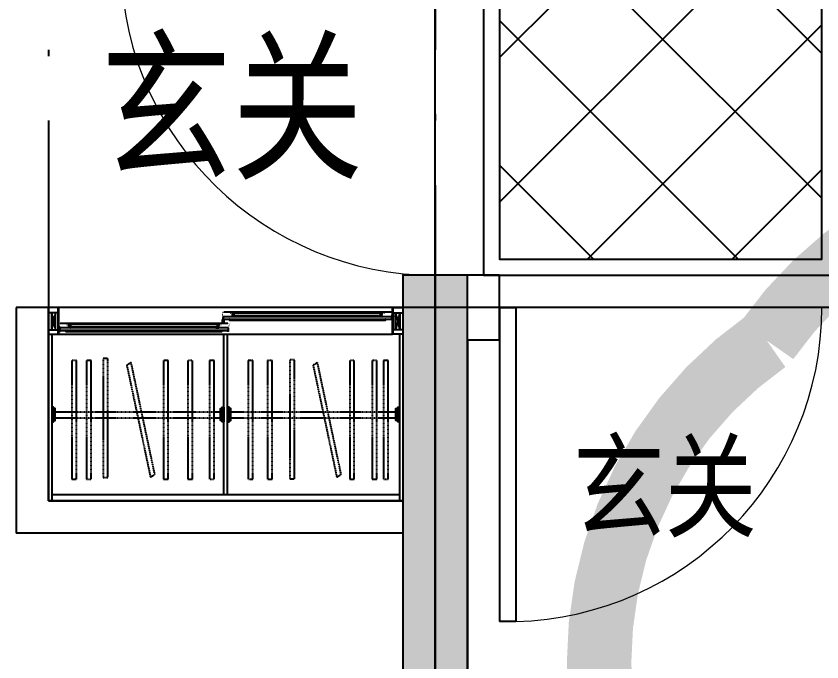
# Model space of a CAD drawing. Extents: x 802298 to 1915382, y -2285475 to -1340051.
# Drawn here: x 1386790 to 1389290, y -2233526 to -2231522 of the extents above; entities that cross this region are included whole.
import ezdxf

# ---------------------------------------------------------------- set-up
doc = ezdxf.new("R2010")
doc.units = 0
doc.header["$LTSCALE"] = 1000
doc.header["$MEASUREMENT"] = 0
for name, pattern in [('DOTE', [2.4200000000000004, 2, -0.2, 0.02, -0.2]), ('HIDDEN', [0.375, 0.25, -0.125]), ('k施-虚线', [4.5, 3, -1.5])]:
    doc.linetypes.add(name, pattern=pattern)
doc.layers.get('0').update_dxf_attribs({"linetype": 'CONTINUOUS'})
for name, color, linetype in [('DOTE', 1, 'CONTINUOUS'), ('PUB_TEXT', 7, 'CONTINUOUS'), ('WALL', 9, 'CONTINUOUS'), ('WINDOW', 4, 'CONTINUOUS'), ('修改', 6, 'CONTINUOUS'), ('家具', 33, 'CONTINUOUS'), ('平面填充', 252, 'CONTINUOUS'), ('结构', 7, 'CONTINUOUS')]:
    doc.layers.add(name, color=color, linetype=linetype)
doc.layers.add('面积－户', color=2, linetype='CONTINUOUS', plot=False)
doc.styles.add('黑体', font='SIMHEI.TTF', dxfattribs={"width": 0.8})

# ---------------------------------------------------------------- blocks, each defined once
blk = doc.blocks.new('asfafasfsafaffd')
at = {"color": 8, "ltscale": 0.5}
blk.add_lwpolyline([(1621896.016843365, -1342791.520645673), (1622096.016843887, -1342791.520645673), (1622096.01684531, -1344691.520645888), (1621896.016844787, -1344691.520645888)], close=True, dxfattribs=at)
blk.add_solid([(1622096.016843372, -1342791.520645673), (1622096.01684531, -1344691.520645888), (1621896.016843365, -1342791.520645673), (1621896.016845305, -1344691.520645888)], dxfattribs=at)
blk = doc.blocks.new('$DorLib2D$00000001')
for p, q in [((0.45, 0.9750000000000001), (0.5000000000000002, 0.9750000000000001)), ((0.45, 0), (0.45, 0.9750000000000001)), ((0.5, 0), (0.5, 0.9750000000000001)), ((0.5, 0), (0.45, 0))]:
    blk.add_line(p, q)
at = {"lineweight": 13}
blk.add_arc((0.475, 0), 0.975, 91.4692835813538, 180, dxfattribs=at)
blk = doc.blocks.new('A$C4EDB07DC')
at = {"layer": '家具'}
h = blk.add_hatch(dxfattribs=at)
h.set_pattern_fill('DOTS', color=256, scale=10, angle=180, style=0)
h.set_pattern_definition([(360, (7126.516014819445, -2043.446175628196), (0.3125000000000001, 0.625), [0, -0.625])])
edge = h.paths.add_edge_path()
edge.add_line((-189.9631603348935, 63.07902253969223), (-186.9631603348935, 63.07902253969223))
edge.add_line((-186.9631603348935, 63.07902253969223), (-186.9631603348935, 71.07902253969223))
edge.add_line((-186.9631603348935, 71.07902253969223), (-189.9631603348935, 71.07902253969223))
edge.add_ellipse((-189.7125296595441, 67.07902253969223), major_axis=(2.833973865042604, -2.833973865042605), ratio=0.9999999999999998, start_angle=138.5853328963829, end_angle=311.414667103617)
h = blk.add_hatch(color=256, dxfattribs=at)
h.paths.add_polyline_path([(-148.1000331906071, 77.94645132069127), (-145.6000331906071, 77.94645132069127), (-145.6000331906071, 80.94590787115158), (-148.1000331906071, 80.94590787115158)])
edge = h.paths.add_edge_path(flags=16)
edge.add_line((-146.2000331907002, 77.94645132069127), (-148.1000331906071, 77.94645132069127))
h = blk.add_hatch(color=256, dxfattribs=at)
h.paths.add_polyline_path([(753.0999673396364, 77.94645132070582), (750.5999673396364, 77.94645132070582), (750.5999673396364, 80.94590787116613), (753.0999673396364, 80.94590787116613)])
edge = h.paths.add_edge_path(flags=16)
edge.add_line((751.1999673394967, 77.94645132070582), (753.0999673396364, 77.94645132070582))
h = blk.add_hatch(color=256, dxfattribs=at)
h.paths.add_polyline_path([(796.8999673394501, 39.60825521749211), (799.3999673394501, 39.60825521749211), (799.3999673394501, 42.60771176795242), (796.8999673394501, 42.60771176795242)])
edge = h.paths.add_edge_path(flags=16)
edge.add_line((798.799967339357, 39.60825521749211), (796.8999673394501, 39.60825521749211))
h = blk.add_hatch(color=256, dxfattribs=at)
h.paths.add_polyline_path([(1699.733789893624, 39.60828720670543), (1697.233789893624, 39.60828720670543), (1697.233789893624, 42.60774375716574), (1699.733789893624, 42.60774375716574)])
edge = h.paths.add_edge_path(flags=16)
edge.add_line((1697.833789893717, 39.60828720670543), (1699.733789893624, 39.60828720670543))
h = blk.add_hatch(dxfattribs=at)
h.set_pattern_fill('DOTS', color=256, scale=10, angle=180, style=0)
h.set_pattern_definition([(180, (-5577.079253465577, -2081.916910961183), (-0.3124999999999999, 0.625), [0, -0.625])])
edge = h.paths.add_edge_path()
edge.add_line((1739.399921688659, 32.60828720670543), (1736.399921688775, 32.60828720670543))
edge.add_line((1736.399921688775, 32.60828720670543), (1736.399921688775, 24.60828720670543))
edge.add_line((1736.399921688775, 24.60828720670543), (1739.399921688659, 24.60828720670543))
edge.add_ellipse((1739.149291013193, 28.60828720670543), major_axis=(2.833973865043245, -2.833973865043246), ratio=0.9999999999999996, start_angle=-41.41466710361708, end_angle=131.414667103617)
for p, q in [((-250.0000331942392, -0.0002189632214140147, 0.002108504937849504), (-250.0000331942392, 649.9997810370114, 0.002108504937849504)), ((-250.0000331942392, 649.9997810370114, 0.002108504937849504), (1799.999967880005, 649.999781037026)), ((-250.0000331942465, 649.99978467029, 0.00210850493784959), (-250.0000331942465, 17.23372458835365, 0.00210850493784959)), ((-250.0000331942392, -0.0002514533407520503, 0.002108504937849504), (-250.0000331942392, 649.9997485487547, 0.002108504937849504)), ((-230.0000331942392, 89.99974860603106, 0.002108504937849504), (-230.0000331942392, 649.9997485487547, 0.002108504937849504)), ((1799.999967880005, 89.99974854876928), (1799.999967880034, 649.999781037026)), ((794.9999673378843, 374.999358425659, 0.00105425246892471), (795.0006546115692, 374.9993584261247, 0.00105425246892471)), ((1769.999967880005, 374.999358425659), (1769.999280606087, 374.9993584261247)), ((794.9999673378843, 344.9993590994709, 0.00105425246892471), (795.0006546115692, 344.9993590999366, 0.00105425246892471)), ((1769.999967880005, 344.9993590994709), (1769.999280606087, 344.9993590999366)), ((-250.0000331905139, 46.99974854665925, 0.002108504937849504), (-250.0000331905139, 89.99974854665925, 0.002108504937849504)), ((-250.0000331905139, 89.99974860603106, 0.002108504937849504), (-250.0000331942392, -0.0002514533407520503, 0.002108504937849504)), ((-190.0000331905139, 89.99974854665925, 0.002108504937849504), (-190.0000331905139, -0.0002514533407520503, 0.002108504937849504)), ((1739.999964471965, 89.9997804783925, 0.001237755601746675), (1739.999964471965, -0.0002195216075051576, 0.001237755601746675)), ((1799.999967880005, 46.99974848916463), (1799.999967880005, 89.99974848916463)), ((-250.0000331905139, 74.99974854665925, 0.002108504937849504), (-193.0000331905139, 74.99974854665925, 0.002108504937849504)), ((-232.0000331905139, 17.99974854665925, 0.002108504937849504), (-232.0000331905139, 74.99974854665925, 0.002108504937849504)), ((-208.0000331905139, 17.99974854665925, 0.002108504937849504), (-232.0000331905139, 74.99974854665925, 0.002108504937849504)), ((-232.0000331905139, 17.99974854665925, 0.002108504937849504), (-208.0000331905139, 74.99974854665925, 0.002108504937849504)), ((-208.0000331905139, 74.99974854665925, 0.002108504937849504), (-208.0000331905139, 17.99974854665925, 0.002108504937849504)), ((-189.9631603348935, 71.07902253969223, 0.002108504937849504), (-186.8992364809783, 71.07902253969223, 0.002108504937849504)), ((-189.9631603348935, 63.07902253969223, 0.002108504937849504), (-186.9631603348935, 63.07902253969223, 0.002108504937849504)), ((-187.6000331906071, 79.20725478118402, 0.002108504937849504), (-179.63195981229, 79.20725478118402, 0.002108504937849504)), ((-186.9631603348935, 63.07902253969223, 0.002108504937849504), (-186.9631603348935, 71.07902253969223, 0.002108504937849504)), ((794.9999673395432, 77.94645132070582, 0.00105425246892471), (-186.5316046059997, 77.94645132069127, 0.002108504937849504)), ((-184.2316046057203, 68.94645132080768, 0.002108504937849504), (-184.2316046057203, 77.94645132069127, 0.002108504937849504)), ((789.2315387547496, 68.94645132047299, 0.00105425246892471), (-184.2316046059532, 68.94645132080768, 0.002108504937849504)), ((-148.1000331906071, 80.94590787115158, 0.002108504937849504), (-145.6000331906071, 80.94590787115158, 0.002108504937849504)), ((-148.1000331906071, 77.94645132069127, 0.002108504937849504), (-148.1000331906071, 80.94590787115158, 0.002108504937849504)), ((-146.2000331907002, 77.94645132069127, 0.002108504937849504), (-148.1000331906071, 77.94645132069127, 0.002108504937849504)), ((-145.6000331906071, 80.94590787115158, 0.002108504937849504), (750.5999673396364, 80.94590787116613, 0.00105425246892471)), ((-113.6000331906071, 68.94645132069127, 0.002108504937849504), (-130.6000331906071, 68.94645132069127, 0.002108504937849504)), ((-130.6000331906071, 68.94645132069127, 0.002108504937849504), (-130.6000331906071, 57.94645132069127, 0.002108504937849504)), ((-130.6000331906071, 56.44645132069127, 0.002108504937849504), (-130.6000331906071, 58.57346797446371, 0.002108504937849504)), ((-130.6000331906071, 57.94645132069127, 0.002108504937849504), (-127.6000331906071, 57.94645132069127, 0.002108504937849504)), ((-130.6000331906071, 55.94645132069127, 0.002108504937849504), (736.9184754678063, 55.94645132070582, 0.00105425246892471)), ((-130.579167985863, 59.86746210107231, 0.002108504937849504), (-130.1920543527631, 60.93856264839997, 0.002108504937849504)), ((-130.5494032106762, 65.72881563115516, 0.002108504937849504), (-129.9538503734329, 66.02635176296462, 0.002108504937849504)), ((-129.9538503734329, 68.04955808960949, 0.002108504937849504), (-130.5195955466879, 67.63302718990599, 0.002108504937849504)), ((-130.5195955466879, 67.63302718990599, 0.002108504937849504), (-130.5195955466879, 67.60325389183708, 0.002108504937849504)), ((-130.1920543527631, 60.93856264839997, 0.002108504937849504), (-129.5965444043213, 61.77164905381505, 0.002108504937849504)), ((-129.5369719651462, 68.5256109793263, 0.002108504937849504), (-129.9538503734329, 68.04955808960949, 0.002108504937849504)), ((-129.9538503734329, 66.02635176296462, 0.002108504937849504), (-129.4774424145398, 66.56190203657025, 0.002108504937849504)), ((-129.5965444043213, 61.77164905381505, 0.002108504937849504), (-128.5841131587913, 62.48571608532802, 0.002108504937849504)), ((-128.9116543524833, 68.85289580308017, 0.002108504937849504), (-129.5369719651462, 68.5256109793263, 0.002108504937849504)), ((-129.4774424145398, 66.56190203657025, 0.002108504937849504), (-129.000991567078, 67.03795492628706, 0.002108504937849504)), ((-129.000991567078, 67.03795492628706, 0.002108504937849504), (-128.5245836081849, 67.39498844198533, 0.002108504937849504)), ((-128.5841131587913, 62.48571608532802, 0.002108504937849504), (-127.8695012203352, 63.14028573283576, 0.002108504937849504)), ((-128.5245836081849, 67.39498844198533, 0.002108504937849504), (-127.9886032101167, 67.69252457391121, 0.002108504937849504)), ((-127.9886032101167, 67.69252457391121, 0.002108504937849504), (-127.8396935565797, 68.34709422141896, 0.002108504937849504)), ((-127.8695012203352, 63.14028573283576, 0.002108504937849504), (-127.0357444037618, 63.67586061256588, 0.002108504937849504)), ((-127.8396935565797, 68.34709422141896, 0.002108504937849504), (-127.333520822267, 68.55535967127071, 0.002108504937849504)), ((-127.6000331906071, 57.94645132069127, 0.002108504937849504), (-127.6000331906071, 60.1755631181004, 0.002108504937849504)), ((-127.333520822267, 68.55535967127071, 0.002108504937849504), (-126.9166424139803, 68.76362512112246, 0.002108504937849504)), ((-127.0357444037618, 63.67586061256588, 0.002108504937849504), (-126.5592935560671, 64.09239151226939, 0.002108504937849504)), ((-126.5891012200555, 60.10547624286846, 0.002108504937849504), (-126.8570699748052, 59.77819141911459, 0.002108504937849504)), ((-126.1126503725936, 60.49225845062756, 0.002108504937849504), (-126.5891012200555, 60.10547624286846, 0.002108504937849504)), ((-126.5592935560671, 64.09239151226939, 0.002108504937849504), (-126.2615600261306, 64.62794178587501, 0.002108504937849504)), ((-126.2615600261306, 64.62794178587501, 0.002108504937849504), (-125.9637836076254, 65.28251143349917, 0.002108504937849504)), ((-125.517140423919, 60.73029719854821, 0.002108504937849504), (-126.1126503725936, 60.49225845062756, 0.002108504937849504)), ((-125.9637836076254, 65.28251143349917, 0.002108504937849504), (-125.5469051993387, 65.93708108100691, 0.002108504937849504)), ((-125.5469051993387, 65.93708108100691, 0.002108504937849504), (-125.0109248012704, 66.23461721281637, 0.002108504937849504)), ((-124.8620580363022, 60.96831134034437, 0.002108504937849504), (-125.517140423919, 60.73029719854821, 0.002108504937849504)), ((-125.0109248012704, 66.23461721281637, 0.002108504937849504), (-124.4153719640271, 66.71067010253319, 0.002108504937849504)), ((-124.3856071886075, 61.26584747215384, 0.002108504937849504), (-124.8620580363022, 60.96831134034437, 0.002108504937849504)), ((-124.4153719640271, 66.71067010253319, 0.002108504937849504), (-123.8198620153526, 67.24622037613881, 0.002108504937849504)), ((-123.7305248009907, 61.68240297786542, 0.002108504937849504), (-124.3856071886075, 61.26584747215384, 0.002108504937849504)), ((-123.8198620153526, 67.24622037613881, 0.002108504937849504), (-122.9265327593712, 67.60325389183708, 0.002108504937849504)), ((-122.9563404233595, 62.27745063547627, 0.002108504937849504), (-123.7305248009907, 61.68240297786542, 0.002108504937849504)), ((-122.6585640048543, 62.75350352507667, 0.002108504937849504), (-122.9563404233595, 62.27745063547627, 0.002108504937849504)), ((-122.9265327593712, 67.60325389183708, 0.002108504937849504), (-122.1523483819728, 67.84129263975774, 0.002108504937849504)), ((-122.2714503717543, 63.43782186476164, 0.002108504937849504), (-122.6585640048543, 62.75350352507667, 0.002108504937849504)), ((-121.5568384335311, 63.7651066883991, 0.002108504937849504), (-122.2714503717543, 63.43782186476164, 0.002108504937849504)), ((-122.1523483819728, 67.84129263975774, 0.002108504937849504), (-121.5568384335311, 68.01980939754867, 0.002108504937849504)), ((-121.5568384335311, 68.01980939754867, 0.002108504937849504), (-121.0208580354629, 68.0793067815539, 0.002108504937849504)), ((-120.8421836065063, 64.30065696212114, 0.002108504937849504), (-121.5568384335311, 63.7651066883991, 0.002108504937849504)), ((-121.0208580354629, 68.0793067815539, 0.002108504937849504), (-120.4253051979867, 68.25782353946124, 0.002108504937849504)), ((-120.1275287794815, 64.95522660962888, 0.002108504937849504), (-120.8421836065063, 64.30065696212114, 0.002108504937849504)), ((-120.4253051979867, 68.25782353946124, 0.002108504937849504), (-119.9488972393265, 68.31734552947455, 0.002108504937849504)), ((-119.1746699731266, 65.84783500505728, 0.002108504937849504), (-120.1275287794815, 64.95522660962888, 0.002108504937849504)), ((-119.9488972393265, 68.31734552947455, 0.002108504937849504), (-119.8964128578482, 68.94645132069127, 0.002108504937849504)), ((-118.6982620142335, 66.3833852786629, 0.002108504937849504), (-119.1746699731266, 65.84783500505728, 0.002108504937849504)), ((-118.4004855954954, 67.03795492628706, 0.002108504937849504), (-118.6982620142335, 66.3833852786629, 0.002108504937849504)), ((-117.2689523601839, 67.27596906808321, 0.002108504937849504), (-118.4004855954954, 67.03795492628706, 0.002108504937849504)), ((-115.899258034111, 67.57350519989268, 0.002108504937849504), (-117.2689523601839, 67.27596906808321, 0.002108504937849504)), ((-114.4104188296878, 67.99006070560426, 0.002108504937849504), (-115.899258034111, 67.57350519989268, 0.002108504937849504)), ((-114.7838427981296, 66.55066985162557, 0.002108504937849504), (-113.6000331906071, 66.55066985162557, 0.002108504937849504)), ((-113.7851012172578, 68.88264449502458, 0.002108504937849504), (-114.4104188296878, 67.99006070560426, 0.002108504937849504)), ((-113.6000331906071, 68.94645132069127, 0.002108504937849504), (-113.6000331906071, 66.55066985162557, 0.002108504937849504)), ((-110.6000331906071, 68.94645132069127, 0.002108504937849504), (-110.6000331906071, 65.94645132069127, 0.002108504937849504)), ((-110.6000331906071, 68.94645132069127, 0.002108504937849504), (-110.6000331906071, 65.94645132080768, 0.002108504937849504)), ((715.5999673396364, 65.94645132070582, 0.00105425246892471), (-110.6000331906071, 65.94645132080768, 0.002108504937849504)), ((735.5999673396364, 68.94645132070582, 0.00105425246892471), (715.5999673396364, 68.94645132070582, 0.00105425246892471)), ((715.5999673396364, 68.94645132070582, 0.00105425246892471), (715.5999673396364, 65.94645132070582, 0.00105425246892471)), ((718.5999673396364, 68.94645132070582, 0.00105425246892471), (735.5999673396364, 68.94645132070582, 0.00105425246892471)), ((718.5999673396364, 68.94645132070582, 0.00105425246892471), (718.5999673396364, 66.55066985164012, 0.00105425246892471)), ((719.7837769471589, 66.55066985164012, 0.00105425246892471), (718.5999673396364, 66.55066985164012, 0.00105425246892471)), ((718.785035366287, 68.88264449503913, 0.00105425246892471), (719.4103529787171, 67.99006070561882, 0.00105425246892471)), ((719.4103529787171, 67.99006070561882, 0.00105425246892471), (720.8991921831403, 67.57350519990723, 0.00105425246892471)), ((720.8991921831403, 67.57350519990723, 0.00105425246892471), (722.2688865092132, 67.27596906809777, 0.00105425246892471)), ((722.2688865092132, 67.27596906809777, 0.00105425246892471), (723.4004197445247, 67.03795492630161, 0.00105425246892471)), ((723.4004197445247, 67.03795492630161, 0.00105425246892471), (723.6981961632628, 66.38338527867745, 0.00105425246892471)), ((723.6981961632628, 66.38338527867745, 0.00105425246892471), (724.1746041221559, 65.84783500507183, 0.00105425246892471)), ((724.1746041221559, 65.84783500507183, 0.00105425246892471), (725.1274629285108, 64.95522660964343, 0.00105425246892471)), ((724.9488313883558, 68.3173455294891, 0.00105425246892471), (724.8963470068775, 68.94645132070582, 0.00105425246892471)), ((725.425239347016, 68.2578235394758, 0.00105425246892471), (724.9488313883558, 68.3173455294891, 0.00105425246892471)), ((725.1274629285108, 64.95522660964343, 0.00105425246892471), (725.8421177555356, 64.30065696213569, 0.00105425246892471)), ((726.0207921844922, 68.07930678156845, 0.00105425246892471), (725.425239347016, 68.2578235394758, 0.00105425246892471)), ((725.8421177555356, 64.30065696213569, 0.00105425246892471), (726.5567725825604, 63.76510668841365, 0.00105425246892471)), ((726.5567725825604, 68.01980939756322, 0.00105425246892471), (726.0207921844922, 68.07930678156845, 0.00105425246892471)), ((727.1522825310021, 67.84129263977229, 0.00105425246892471), (726.5567725825604, 68.01980939756322, 0.00105425246892471)), ((726.5567725825604, 63.76510668841365, 0.00105425246892471), (727.2713845207836, 63.4378218647762, 0.00105425246892471)), ((727.9264669084005, 67.60325389185164, 0.00105425246892471), (727.1522825310021, 67.84129263977229, 0.00105425246892471)), ((727.2713845207836, 63.4378218647762, 0.00105425246892471), (727.6584981538836, 62.75350352509122, 0.00105425246892471)), ((727.6584981538836, 62.75350352509122, 0.00105425246892471), (727.9562745723888, 62.27745063549082, 0.00105425246892471)), ((728.8197961643818, 67.24622037615336, 0.00105425246892471), (727.9264669084005, 67.60325389185164, 0.00105425246892471)), ((727.9562745723888, 62.27745063549082, 0.00105425246892471), (728.73045895002, 61.68240297787997, 0.00105425246892471)), ((728.73045895002, 61.68240297787997, 0.00105425246892471), (729.3855413376368, 61.26584747216839, 0.00105425246892471)), ((729.4153061130564, 66.71067010254774, 0.00105425246892471), (728.8197961643818, 67.24622037615336, 0.00105425246892471)), ((729.3855413376368, 61.26584747216839, 0.00105425246892471), (729.8619921853315, 60.96831134035892, 0.00105425246892471)), ((730.0108589502997, 66.23461721283093, 0.00105425246892471), (729.4153061130564, 66.71067010254774, 0.00105425246892471)), ((729.8619921853315, 60.96831134035892, 0.00105425246892471), (730.5170745729483, 60.73029719856277, 0.00105425246892471)), ((730.5468393483679, 65.93708108102146, 0.00105425246892471), (730.0108589502997, 66.23461721283093, 0.00105425246892471)), ((730.5170745729483, 60.73029719856277, 0.00105425246892471), (731.1125845216229, 60.49225845064211, 0.00105425246892471)), ((730.9637177566547, 65.28251143351372, 0.00105425246892471), (730.5468393483679, 65.93708108102146, 0.00105425246892471)), ((731.2614941751599, 64.62794178588956, 0.00105425246892471), (730.9637177566547, 65.28251143351372, 0.00105425246892471)), ((731.1125845216229, 60.49225845064211, 0.00105425246892471), (731.5890353690847, 60.10547624288301, 0.00105425246892471)), ((731.5592277050964, 64.09239151228394, 0.00105425246892471), (731.2614941751599, 64.62794178588956, 0.00105425246892471)), ((732.0356785527911, 63.67586061258044, 0.00105425246892471), (731.5592277050964, 64.09239151228394, 0.00105425246892471)), ((731.5890353690847, 60.10547624288301, 0.00105425246892471), (731.8570041238345, 59.77819141912914, 0.00105425246892471)), ((732.3334549712963, 68.55535967128526, 0.00105425246892471), (731.9165765630096, 68.76362512113701, 0.00105425246892471)), ((732.8694353693645, 63.14028573285032, 0.00105425246892471), (732.0356785527911, 63.67586061258044, 0.00105425246892471)), ((732.839627705609, 68.34709422143351, 0.00105425246892471), (732.3334549712963, 68.55535967128526, 0.00105425246892471)), ((732.5999673396364, 57.94645132070582, 0.00105425246892471), (732.5999673396364, 60.17556311811495, 0.00105425246892471)), ((735.5999673396364, 57.94645132070582, 0.00105425246892471), (732.5999673396364, 57.94645132070582, 0.00105425246892471)), ((732.988537359146, 67.69252457392577, 0.00105425246892471), (732.839627705609, 68.34709422143351, 0.00105425246892471)), ((733.5840473078206, 62.48571608534257, 0.00105425246892471), (732.8694353693645, 63.14028573285032, 0.00105425246892471)), ((733.5245177572142, 67.39498844199989, 0.00105425246892471), (732.988537359146, 67.69252457392577, 0.00105425246892471)), ((734.0009257161073, 67.03795492630161, 0.00105425246892471), (733.5245177572142, 67.39498844199989, 0.00105425246892471)), ((734.5964785533506, 61.77164905382961, 0.00105425246892471), (733.5840473078206, 62.48571608534257, 0.00105425246892471)), ((733.9115885015126, 68.85289580309473, 0.00105425246892471), (734.5369061141755, 68.52561097934085, 0.00105425246892471)), ((734.4773765635691, 66.5619020365848, 0.00105425246892471), (734.0009257161073, 67.03795492630161, 0.00105425246892471)), ((734.9537845224622, 66.02635176297917, 0.00105425246892471), (734.4773765635691, 66.5619020365848, 0.00105425246892471)), ((734.5369061141755, 68.52561097934085, 0.00105425246892471), (734.9537845224622, 68.04955808962404, 0.00105425246892471)), ((735.1919885017924, 60.93856264841452, 0.00105425246892471), (734.5964785533506, 61.77164905382961, 0.00105425246892471)), ((734.9537845224622, 68.04955808962404, 0.00105425246892471), (735.5195296957172, 67.63302718992054, 0.00105425246892471)), ((735.5493373597055, 65.72881563116971, 0.00105425246892471), (734.9537845224622, 66.02635176297917, 0.00105425246892471)), ((735.5791021348923, 59.86746210108686, 0.00105425246892471), (735.1919885017924, 60.93856264841452, 0.00105425246892471)), ((735.5195296957172, 67.63302718992054, 0.00105425246892471), (735.5195296957172, 67.60325389185164, 0.00105425246892471)), ((735.5999673396364, 68.94645132070582, 0.00105425246892471), (735.5999673396364, 57.94645132070582, 0.00105425246892471)), ((735.5999673396364, 56.44645132070582, 0.00105425246892471), (735.5999673396364, 58.57346797447826, 0.00105425246892471)), ((753.0999673396364, 80.94590787116613, 0.00105425246892471), (750.5999673396364, 80.94590787116613, 0.00105425246892471)), ((751.1999673394967, 77.94645132070582, 0.00105425246892471), (753.0999673396364, 77.94645132070582, 0.00105425246892471)), ((753.0999673396364, 77.94645132070582, 0.00105425246892471), (753.0999673396364, 80.94590787116613, 0.00105425246892471)), ((792.5999673396364, 79.20725478119857, 0.00105425246892471), (784.6318939610865, 79.20725478119857, 0.00105425246892471)), ((789.2315387547496, 68.94645132047299, 0.00105425246892471), (789.2315387549825, 77.94645132070582, 0.00105425246892471)), ((1799.999967880005, 74.99974848916463), (1742.999964471965, 74.9997804783925, 0.001237755601746675)), ((1757.999964471965, 74.9997804783925, 0.001237755601746675), (1757.999964471965, 17.99978047839249, 0.001237755601746675)), ((1781.999967880005, 17.99974848916463), (1757.999964471965, 74.9997804783925, 0.001237755601746675)), ((1757.999964471965, 17.99978047839249, 0.001237755601746675), (1781.999967880005, 74.99974848916463)), ((1781.999967880005, 17.99974848916463), (1781.999967880005, 74.99974848916463)), ((-180.9421230601547, 52.94645507298992, 0.002108504937849504), (788.4218195437934, 52.9464532580896, 0.00105425246892471)), ((757.3999673394501, 40.86905867798487, 0.00105425246892471), (765.3680407177671, 40.86905867798487, 0.00105425246892471)), ((757.4174629567206, 50.60901199717773, 0.00105425246892471), (757.4174629567206, 40.90704392507905, 0.00105425246892471)), ((760.768395924104, 39.60825521749211, 0.00105425246892471), (1735.931493104028, 39.60828720670543, 0.001237755601746675)), ((760.768395924104, 30.60825521749211, 0.00105425246892471), (760.768395924104, 39.60825521749211, 0.00105425246892471)), ((760.768395924104, 30.60825521749211, 0.00105425246892471), (1733.631493103981, 30.60828720682184, 0.001237755601746675)), ((765.3855363350376, 40.90704392507905, 0.00105425246892471), (765.3855363350376, 50.60901199717773, 0.00105425246892471)), ((796.8999673394501, 42.60771176795242, 0.00105425246892471), (799.3999673394501, 42.60771176795242, 0.00105425246892471)), ((796.8999673394501, 39.60825521749211, 0.00105425246892471), (796.8999673394501, 42.60771176795242, 0.00105425246892471)), ((798.799967339357, 39.60825521749211, 0.00105425246892471), (796.8999673394501, 39.60825521749211, 0.00105425246892471)), ((799.3999673394501, 42.60771176795242, 0.00105425246892471), (1697.233789893624, 42.60774375716574, 0.001237755601746675)), ((831.3999673394501, 30.60825521749211, 0.00105425246892471), (814.3999673394501, 30.60825521749211, 0.00105425246892471)), ((814.3999673394501, 30.60825521749211, 0.00105425246892471), (814.3999673394501, 19.60825521749211, 0.00105425246892471)), ((814.4505973193809, 27.39061952795601, 0.00105425246892471), (815.0461501566242, 27.68815565964906, 0.00105425246892471)), ((815.0461501566242, 29.71136198629392, 0.00105425246892471), (814.4804049833692, 29.29483108659042, 0.00105425246892471)), ((814.4804049833692, 29.29483108659042, 0.00105425246892471), (814.4804049833692, 29.26505778863793, 0.00105425246892471)), ((815.4630285649109, 30.18741487601073, 0.00105425246892471), (815.0461501566242, 29.71136198629392, 0.00105425246892471)), ((815.0461501566242, 27.68815565964906, 0.00105425246892471), (815.5225581155173, 28.22370593337109, 0.00105425246892471)), ((816.0883461775738, 30.51469969976461, 0.00105425246892471), (815.4630285649109, 30.18741487601073, 0.00105425246892471)), ((815.5225581155173, 28.22370593337109, 0.00105425246892471), (815.9990089629791, 28.69975882297149, 0.00105425246892471)), ((815.9990089629791, 28.69975882297149, 0.00105425246892471), (816.4754169218722, 29.05679233878618, 0.00105425246892471)), ((816.4754169218722, 29.05679233878618, 0.00105425246892471), (817.0113973199404, 29.35432847059565, 0.00105425246892471)), ((817.0113973199404, 29.35432847059565, 0.00105425246892471), (817.1603069734774, 30.0088981182198, 0.00105425246892471)), ((817.1603069734774, 30.0088981182198, 0.00105425246892471), (817.6664797077901, 30.21716356807156, 0.00105425246892471)), ((817.6664797077901, 30.21716356807156, 0.00105425246892471), (818.0833581160769, 30.42542901792331, 0.00105425246892471)), ((819.0362169224318, 26.9443153301836, 0.00105425246892471), (819.4530953307185, 27.59888497780776, 0.00105425246892471)), ((819.4530953307185, 27.59888497780776, 0.00105425246892471), (819.9890757287867, 27.89642110950081, 0.00105425246892471)), ((819.9890757287867, 27.89642110950081, 0.00105425246892471), (820.58462856603, 28.37247399921762, 0.00105425246892471)), ((820.58462856603, 28.37247399921762, 0.00105425246892471), (821.1801385147046, 28.90802427282324, 0.00105425246892471)), ((821.1801385147046, 28.90802427282324, 0.00105425246892471), (822.073467770686, 29.26505778863793, 0.00105425246892471)), ((822.073467770686, 29.26505778863793, 0.00105425246892471), (822.8476521480843, 29.50309653644217, 0.00105425246892471)), ((822.8476521480843, 29.50309653644217, 0.00105425246892471), (823.4431620965261, 29.68161329434952, 0.00105425246892471)), ((823.4431620965261, 29.68161329434952, 0.00105425246892471), (823.9791424945943, 29.74111067823833, 0.00105425246892471)), ((823.9791424945943, 29.74111067823833, 0.00105425246892471), (824.5746953320704, 29.91962743614567, 0.00105425246892471)), ((824.5746953320704, 29.91962743614567, 0.00105425246892471), (825.0511032907307, 29.97914942615898, 0.00105425246892471)), ((825.8253305569306, 27.50963890174171, 0.00105425246892471), (824.8724717505756, 26.61703050642973, 0.00105425246892471)), ((825.0511032907307, 29.97914942615898, 0.00105425246892471), (825.103587672209, 30.60825521749211, 0.00105425246892471)), ((826.3017385158237, 28.04518917546375, 0.00105425246892471), (825.8253305569306, 27.50963890174171, 0.00105425246892471)), ((826.5995149345617, 28.69975882297149, 0.00105425246892471), (826.3017385158237, 28.04518917546375, 0.00105425246892471)), ((827.7310481698732, 28.93777296476765, 0.00105425246892471), (826.5995149345617, 28.69975882297149, 0.00105425246892471)), ((829.1007424959462, 29.23530909669353, 0.00105425246892471), (827.7310481698732, 28.93777296476765, 0.00105425246892471)), ((830.5895817003693, 29.65186460240511, 0.00105425246892471), (829.1007424959462, 29.23530909669353, 0.00105425246892471)), ((830.2161577319275, 28.21247374842642, 0.00105425246892471), (831.3999673394501, 28.21247374842642, 0.00105425246892471)), ((831.2148993127994, 30.54444839170901, 0.00105425246892471), (830.5895817003693, 29.65186460240511, 0.00105425246892471)), ((831.3999673394501, 30.60825521749211, 0.00105425246892471), (831.3999673394501, 28.21247374842642, 0.00105425246892471)), ((834.3999673394501, 30.60825521749211, 0.00105425246892471), (834.3999673394501, 27.60825521749211, 0.00105425246892471)), ((1659.233793301664, 27.60825521749211), (834.3999673394501, 27.60825521749211, 0.00105425246892471)), ((1659.233793301664, 30.60825521749211), (1659.233793301664, 27.60825521749211)), ((1662.233793301897, 30.60825521749211), (1679.233793301897, 30.60825521749211)), ((1662.233793301897, 30.60825521749211), (1662.233793301897, 28.21247374842642)), ((1663.41760290942, 28.21247374842642), (1662.233793301897, 28.21247374842642)), ((1662.418861328548, 30.54444839182543), (1663.044178940978, 29.65186460240511)), ((1663.044178940978, 29.65186460240511), (1664.533018145401, 29.23530909669353)), ((1664.533018145401, 29.23530909669353), (1665.902712471474, 28.93777296488406)), ((1665.902712471474, 28.93777296488406), (1667.034245706785, 28.6997588230879)), ((1667.034245706785, 28.6997588230879), (1667.332022125524, 28.04518917546375)), ((1667.332022125524, 28.04518917546375), (1667.808430084417, 27.50963890185812)), ((1667.808430084417, 27.50963890185812), (1668.761288890772, 26.61703050642973)), ((1668.582657350617, 29.9791494262754), (1668.530172969138, 30.60825521749211)), ((1669.059065309277, 29.91962743626209), (1668.582657350617, 29.9791494262754)), ((1669.654618146753, 29.74111067835474), (1669.059065309277, 29.91962743626209)), ((1670.190598544821, 29.68161329434952), (1669.654618146753, 29.74111067835474)), ((1670.786108493263, 29.50309653655859), (1670.190598544821, 29.68161329434952)), ((1671.560292870661, 29.26505778863793), (1670.786108493263, 29.50309653655859)), ((1672.453622126643, 28.90802427293966), (1671.560292870661, 29.26505778863793)), ((1673.049132075317, 28.37247399933403), (1672.453622126643, 28.90802427293966)), ((1673.64468491256, 27.89642110961722), (1673.049132075317, 28.37247399933403)), ((1674.180665310629, 27.59888497780776), (1673.64468491256, 27.89642110961722)), ((1674.597543718915, 26.94431533030001), (1674.180665310629, 27.59888497780776)), ((1675.967280933557, 30.21716356807156), (1675.55040252527, 30.42542901792331)), ((1676.47345366787, 30.0088981182198), (1675.967280933557, 30.21716356807156)), ((1676.622363321407, 29.35432847071206), (1676.47345366787, 30.0088981182198)), ((1677.158343719475, 29.05679233878618), (1676.622363321407, 29.35432847071206)), ((1677.634751678368, 28.6997588230879), (1677.158343719475, 29.05679233878618)), ((1677.545414463773, 30.51469969988102), (1678.170732076436, 30.18741487612715)), ((1678.11120252583, 28.22370593337109), (1677.634751678368, 28.6997588230879)), ((1678.587610484723, 27.68815565976547), (1678.11120252583, 28.22370593337109)), ((1678.170732076436, 30.18741487612715), (1678.587610484723, 29.71136198641034)), ((1678.587610484723, 29.71136198641034), (1679.153355657978, 29.29483108670684)), ((1679.183163321966, 27.39061952795601), (1678.587610484723, 27.68815565976547)), ((1679.153355657978, 29.29483108670684), (1679.153355657978, 29.26505778863793)), ((1679.233793301897, 30.60825521749211), (1679.233793301897, 19.60825521749211)), ((1699.733789893624, 42.60774375716574, 0.001237755601746675), (1697.233789893624, 42.60774375716574, 0.001237755601746675)), ((1697.833789893717, 39.60828720670543, 0.001237755601746675), (1699.733789893624, 39.60828720670543, 0.001237755601746675)), ((1699.733789893624, 39.60828720670543, 0.001237755601746675), (1699.733789893624, 42.60774375716574, 0.001237755601746675)), ((1736.999921688868, 40.86909066719818, 0.001237755601746675), (1729.031848310318, 40.86909066719818, 0.001237755601746675)), ((1733.631493103981, 30.60828720682184, 0.001237755601746675), (1733.631493103981, 39.60828720670543, 0.001237755601746675)), ((1739.399921688775, 32.60828720670543, 0.001237755601746675), (1736.335997834627, 32.60828720670543, 0.001237755601746675)), ((1736.399921688775, 24.60828720670543, 0.001237755601746675), (1736.399921688775, 32.60828720670543, 0.001237755601746675)), ((-193.0000331905139, 17.99974854665925, 0.002108504937849504), (-250.0000331905139, 17.99974854665925, 0.002108504937849504)), ((764.0578774699025, 14.60825896979077, 0.00105425246892471), (1731.297007474641, 14.60828914408921, 0.001237755601746675)), ((814.3999673394501, 19.60825521749211, 0.00105425246892471), (817.3999673394501, 19.60825521749211, 0.00105425246892471)), ((814.3999673394501, 17.60825521749211, 0.00105425246892471), (1680.332918832934, 17.6082552173757)), ((814.4208325441941, 21.52926599787315, 0.00105425246892471), (814.8079461772941, 22.6003665450844, 0.00105425246892471)), ((814.8079461772941, 22.6003665450844, 0.00105425246892471), (815.4034561257358, 23.43345295049949, 0.00105425246892471)), ((815.4034561257358, 23.43345295049949, 0.00105425246892471), (816.4158873712659, 24.14751998212887, 0.00105425246892471)), ((816.4158873712659, 24.14751998212887, 0.00105425246892471), (817.1304993097219, 24.80208962963661, 0.00105425246892471)), ((817.1304993097219, 24.80208962963661, 0.00105425246892471), (817.9642561262954, 25.33766450936673, 0.00105425246892471)), ((817.3999673394501, 19.60825521749211, 0.00105425246892471), (817.3999673394501, 21.83736701478483, 0.00105425246892471)), ((817.9642561262954, 25.33766450936673, 0.00105425246892471), (818.44070697399, 25.75419540907023, 0.00105425246892471)), ((818.4108993100017, 21.76728013966931, 0.00105425246892471), (818.142930555252, 21.43999531579902, 0.00105425246892471)), ((818.8873501574635, 22.15406234742841, 0.00105425246892471), (818.4108993100017, 21.76728013966931, 0.00105425246892471)), ((818.44070697399, 25.75419540907023, 0.00105425246892471), (818.7384405039265, 26.28974568255944, 0.00105425246892471)), ((818.7384405039265, 26.28974568255944, 0.00105425246892471), (819.0362169224318, 26.9443153301836, 0.00105425246892471)), ((819.4828601061381, 22.39210109523265, 0.00105425246892471), (818.8873501574635, 22.15406234742841, 0.00105425246892471)), ((820.137942493755, 22.6301152370288, 0.00105425246892471), (819.4828601061381, 22.39210109523265, 0.00105425246892471)), ((820.6143933414496, 22.92765136895468, 0.00105425246892471), (820.137942493755, 22.6301152370288, 0.00105425246892471)), ((821.2694757290665, 23.34420687466627, 0.00105425246892471), (820.6143933414496, 22.92765136895468, 0.00105425246892471)), ((822.0436601066976, 23.93925453227712, 0.00105425246892471), (821.2694757290665, 23.34420687466627, 0.00105425246892471)), ((822.3414365252029, 24.41530742187751, 0.00105425246892471), (822.0436601066976, 23.93925453227712, 0.00105425246892471)), ((822.7285501583028, 25.09962576144608, 0.00105425246892471), (822.3414365252029, 24.41530742187751, 0.00105425246892471)), ((823.4431620965261, 25.42691058519995, 0.00105425246892471), (822.7285501583028, 25.09962576144608, 0.00105425246892471)), ((824.1578169235509, 25.96246085892199, 0.00105425246892471), (823.4431620965261, 25.42691058519995, 0.00105425246892471)), ((824.8724717505756, 26.61703050642973, 0.00105425246892471), (824.1578169235509, 25.96246085892199, 0.00105425246892471)), ((1668.761288890772, 26.61703050642973), (1669.475943717796, 25.96246085892199)), ((1669.475943717796, 25.96246085892199), (1670.190598544821, 25.42691058519995)), ((1670.190598544821, 25.42691058519995), (1670.905210483044, 25.09962576156249)), ((1670.905210483044, 25.09962576156249), (1671.292324116144, 24.41530742187751)), ((1671.292324116144, 24.41530742187751), (1671.59010053465, 23.93925453227712)), ((1671.59010053465, 23.93925453227712), (1672.364284912281, 23.34420687466627)), ((1672.364284912281, 23.34420687466627), (1673.019367299898, 22.92765136895468)), ((1673.019367299898, 22.92765136895468), (1673.495818147592, 22.63011523714522)), ((1673.495818147592, 22.63011523714522), (1674.150900535209, 22.39210109534906)), ((1674.150900535209, 22.39210109534906), (1674.746410483884, 22.15406234742841)), ((1674.895320137421, 26.28974568267586), (1674.597543718915, 26.94431533030001)), ((1674.746410483884, 22.15406234742841), (1675.222861331345, 21.76728013966931)), ((1675.193053667357, 25.75419540907023), (1674.895320137421, 26.28974568267586)), ((1675.669504515052, 25.33766450936673), (1675.193053667357, 25.75419540907023)), ((1675.222861331345, 21.76728013966931), (1675.490830086095, 21.43999531591544)), ((1676.503261331625, 24.80208962963661), (1675.669504515052, 25.33766450936673)), ((1676.233793301897, 19.60825521749211), (1676.233793301897, 21.83736701490125)), ((1679.233793301897, 19.60825521749211), (1676.233793301897, 19.60825521749211)), ((1677.217873270081, 24.14751998212887), (1676.503261331625, 24.80208962963661)), ((1678.230304515611, 23.4334529506159), (1677.217873270081, 24.14751998212887)), ((1678.825814464053, 22.60036654520081), (1678.230304515611, 23.4334529506159)), ((1679.212928097153, 21.52926599787315), (1678.825814464053, 22.60036654520081)), ((1679.233793301664, 18.10825521749211), (1679.233793301664, 20.23527187126456)), ((1739.399921688775, 24.60828720670543, 0.001237755601746675), (1736.399921688775, 24.60828720670543, 0.001237755601746675)), ((1742.999964471965, 17.99978047839249, 0.001237755601746675), (1799.999967880005, 17.99974848916463)), ((1742.999964475694, -0.0002195169945480302, 0.001237755601746675), (-250.0000331942392, -0.0002514533407520503, 0.002108504937849504)), ((1799.99996788373, -0.0002515080414013937), (1742.999964475694, -0.0002195170090999454, 0.001237755601746675))]:
    blk.add_line(p, q, dxfattribs=at)
at = {"layer": '家具', "linetype": 'k施-虚线', "ltscale": 30}
for p, q in [((764.9999673434722, 629.9997485487693, 0.00105425246892471), (764.9999673320635, 89.9997485193162, 0.00105425246892471)), ((784.9999673434722, 629.9997485483036, 0.00105425246892471), (784.9999673320635, 89.99974851885054, 0.00105425246892471))]:
    blk.add_line(p, q, dxfattribs=at)
at = {"layer": '家具', "linetype": 'HIDDEN', "ltscale": 0.001}
for p, q in [((744.9999673374186, 371.6054620374198, 0.00105425246892471), (-210.0000331942392, 371.6054620365903, 0.002108504937849504)), ((1759.999280606087, 371.6054620384675), (805.0006546115692, 371.6054620374198, 0.00105425246892471)), ((744.9999673374186, 351.6054620374198, 0.00105425246892471), (-210.0000331942392, 351.6054620365903, 0.002108504937849504)), ((1759.999280606087, 351.6054620384675), (805.0006546115692, 351.6054620374198, 0.00105425246892471))]:
    blk.add_line(p, q, dxfattribs=at)
at = {"layer": '家具'}
for points in [[(1779.999967880005, 629.9997485483036), (-230.0000331942392, 629.9997485487547)], [(1779.999967880005, 89.99974860557995), (1779.999967880005, 649.9997485483036)], [(1799.999967880005, 89.99974854876928), (1739.999964471965, 89.99978053799714)]]:
    blk.add_lwpolyline(points, dxfattribs=at)
at = {"layer": '家具', "linetype": 'HIDDEN', "ltscale": 0.001}
for points, elevation in [([(-114.2909054608717, 177.7589592971199), (-114.2909054608717, 577.7589592971199), (-87.53378136471656, 577.7589592971199), (-87.53378136471656, 177.7589592971199)], 0.002108504937849504), ([(-28.52316143402641, 177.7589592971199), (-28.52316143402641, 577.7589592971199), (-1.766037337871239, 577.7589592971199), (-1.766037337871239, 177.7589592971199)], 0.002108504937849504), ([(67.68446557953212, 171.8940020272566), (67.68446557953212, 571.8940020272566), (94.44158967568728, 571.8940020272566), (94.44158967568728, 171.8940020272566)], 0.002108504937849504), ([(203.6874982214722, 194.3961728476424), (340.4955555594715, 570.2732211612602), (365.6390276200327, 561.1217457391758), (228.8309702969345, 185.2446974255581)], 0.00105425246892471), ([(415.1167308027289, 177.7589592971344), (415.1167308027289, 577.7589592971344), (441.873854898884, 577.7589592971344), (441.873854898884, 177.7589592971344)], 0.00105425246892471), ([(556.8205656497084, 177.7589592971344), (556.8205656497084, 577.7589592971344), (583.5776897458636, 577.7589592971344), (583.5776897458636, 177.7589592971344)], 0.00105425246892471), ([(681.2610118536468, 177.7589592971344), (681.2610118536468, 577.7589592971344), (708.018135949802, 577.7589592971344), (708.018135949802, 177.7589592971344)], 0.00105425246892471), ([(905.3828968058297, 177.7589592969016), (905.3828968058297, 577.7589592969016), (932.1400209019848, 577.7589592969016), (932.1400209019848, 177.7589592969016)], 0.00105425246892471), ([(1017.698549419649, 177.7589592969016), (1017.698549419649, 577.7589592969016), (1044.455673515804, 577.7589592969016), (1044.455673515804, 177.7589592969016)], 0.00105425246892471), ([(1146.225426211349, 176.2170492043224), (1146.225426211349, 576.2170492043224), (1172.982550307504, 576.2170492043224), (1172.982550307504, 176.2170492043224)], 0.00105425246892471)]:
    blk.add_lwpolyline(points, close=True, dxfattribs=dict(at, elevation=elevation))
for points in [[(1281.052145496953, 194.3961728474096), (1417.860202834952, 570.2732211610273), (1443.003674895514, 561.121745738943), (1306.195617572415, 185.2446974253253)], [(1492.48137807821, 177.7589592969016), (1492.48137807821, 577.7589592969016), (1519.238502174365, 577.7589592969016), (1519.238502174365, 177.7589592969016)], [(1623.039889731892, 177.7589592969016), (1623.039889731892, 577.7589592969016), (1649.797013828047, 577.7589592969016), (1649.797013828047, 177.7589592969016)], [(1687.484015208534, 177.7589592969016), (1687.484015208534, 577.7589592969016), (1714.24113930469, 577.7589592969016), (1714.24113930469, 177.7589592969016)]]:
    blk.add_lwpolyline(points, close=True, dxfattribs=at)
at = {"layer": '家具'}
for points, elevation in [([(-230.0000331942392, 384.9997485206986), (-220.0000331942392, 384.9997485206986), (-220.0000331942392, 334.9997485206986), (-230.0000331942392, 334.9997485206986)], 0.002108504937849504), ([(-220.0007204681569, 379.9981698567572), (-210.0000331942392, 379.9997485206986), (-210.0000331942392, 339.9997485206986), (-220.0007204681569, 339.9981698567572)], 0.002108504937849504), ([(755.0006546113364, 379.9981698567717), (744.9999673374186, 379.9997485207132), (744.9999673374186, 339.9997485207132), (755.0006546113364, 339.9981698567717)], 0.00105425246892471), ([(764.9999673374186, 384.9997485207132), (754.9999673374186, 384.9997485207132), (754.9999673374186, 334.9997485207132), (764.9999673374186, 334.9997485207132)], 0.00105425246892471), ([(784.9999673378843, 384.998169857121), (794.9999673378843, 384.998169857121), (794.9999673378843, 334.998169857121), (784.9999673378843, 334.998169857121)], 0.00105425246892471), ([(785.0006546115692, 384.9997485210624), (795.0006546115692, 384.9997485210624), (795.0006546115692, 334.9997485210624), (785.0006546115692, 334.9997485210624)], 0.00105425246892471), ([(794.9999673378843, 379.998169857121), (805.0006546115692, 379.9997485210624), (805.0006546115692, 339.9997485210624), (794.9999673378843, 339.998169857121)], 0.00105425246892471), ([(-250.0000331905139, 89.99974854665925), (-193.0000331905139, 89.99974854665925), (-193.0000331905139, -0.0002514533407520503), (-250.0000331905139, -0.0002514533407520503)], 0.002108504937849504), ([(-148.1000331906071, 77.94645132069127), (-145.6000331906071, 77.94645132069127), (-145.6000331906071, 80.94590787115158), (-148.1000331906071, 80.94590787115158)], 0.002108504937849504), ([(753.0999673396364, 77.94645132070582), (750.5999673396364, 77.94645132070582), (750.5999673396364, 80.94590787116613), (753.0999673396364, 80.94590787116613)], 0.00105425246892471), ([(796.8999673394501, 39.60825521749211), (799.3999673394501, 39.60825521749211), (799.3999673394501, 42.60771176795242), (796.8999673394501, 42.60771176795242)], 0.00105425246892471), ([(1699.733789893624, 39.60828720670543), (1697.233789893624, 39.60828720670543), (1697.233789893624, 42.60774375716574), (1699.733789893624, 42.60774375716574)], 0.001237755601746675)]:
    blk.add_lwpolyline(points, close=True, dxfattribs=dict(at, elevation=elevation))
for points in [[(1769.999967880005, 379.998169857121), (1759.999280606087, 379.9997485210624), (1759.999280606087, 339.9997485210624), (1769.999967880005, 339.998169857121)], [(1769.999280606087, 379.9997485210624), (1759.999280606087, 379.9997485210624), (1759.999280606087, 339.9997485210624), (1769.999280606087, 339.9997485210624)], [(1779.999280606087, 384.9997485210624), (1769.999280606087, 384.9997485210624), (1769.999280606087, 334.9997485210624), (1779.999280606087, 334.9997485210624)], [(1779.999967880005, 384.998169857121), (1769.999967880005, 384.998169857121), (1769.999967880005, 334.998169857121), (1779.999967880005, 334.998169857121)], [(1799.999967880005, 89.99974848916463), (1742.999964471965, 89.9997804783925), (1742.999964471965, -0.0002195216075051576), (1799.999967880005, -0.0002515108353691176)]]:
    blk.add_lwpolyline(points, close=True, dxfattribs=at)
at = {"layer": '家具', "elevation": 0.002108504937849504}
blk.add_lwpolyline([(-250.0000331905139, 89.99974860603106), (-190.0000331905139, 89.99974860603106)], dxfattribs=at)
at = {"layer": '家具', "linetype": 'k施-虚线', "ltscale": 30}
blk.add_lwpolyline([(-193.0000331905139, 89.99974854665925), (1739.999964471965, 89.99978048061894)], dxfattribs=at)
at = {"layer": '家具', "const_width": 1.2}
for points, elevation in [([(-190.6000331906071, 53.5464513207844), (-181.2000331907002, 53.5464513207844), (-181.2000331907002, 56.5464513207844), (-144.2000331907002, 56.5464513207844), (-144.2000331907002, 59.5464513207844), (-140.0000331905139, 59.5464513207844), (-140.0000331905139, 56.5464513207844), (-131.2000331907002, 56.5464513207844), (-131.2000331907002, 68.34645132071455), (-134.6000331906071, 68.34645132071455)], 0.002108504937849504), ([(-190.0000331905139, 78.5464513207844), (-178.2000331907002, 78.5464513207844), (-178.2000331907002, 80.34645132071455), (-179.6000331906071, 80.34645132071455)], 0.002108504937849504), ([(-190.0000331905139, 70.94645132069127), (-190.0000331905139, 80.34645132071455), (-187.6000331906071, 80.34645132071455)], 0.002108504937849504), ([(-189.4030287012392, 60.94645132069127), (-187.0000331905139, 60.94645132069127), (-187.0000331905139, 72.94645132069127), (-190.0000331905139, 72.94645132069127)], 0.002108504937849504), ([(-190.0000331905139, 53.5464513207844), (-190.0000331905139, 62.94645132069127)], 0.002108504937849504), ([(-178.2000331907002, 80.34645132071455), (-146.2000331907002, 80.34645132071455), (-146.2000331907002, 77.94645132069127)], 0.002108504937849504), ([(795.5999673396364, 53.54645132068254), (786.1999673394967, 53.54645132068254), (786.1999673394967, 56.54645132068254), (749.1999673394967, 56.54645132068254), (749.1999673394967, 59.54645132068254), (744.9999673395432, 59.54645132068254), (744.9999673395432, 56.54645132068254), (736.1999673394967, 56.54645132068254), (736.1999673394967, 68.3464513207291), (739.5999673396364, 68.3464513207291)], 0.00105425246892471), ([(783.1999673394967, 80.3464513207291), (751.1999673394967, 80.3464513207291), (751.1999673394967, 77.94645132070582)], 0.00105425246892471), ([(794.9999673395432, 78.54645132068254), (783.1999673394967, 78.54645132068254), (783.1999673394967, 80.3464513207291), (784.5999673396364, 80.3464513207291)], 0.00105425246892471), ([(794.4029628502685, 60.94645132070582), (791.9999673395432, 60.94645132070582), (791.9999673395432, 72.94645132070582), (794.9999673395432, 72.94645132070582)], 0.00105425246892471), ([(794.9999673395432, 70.94645132070582), (794.9999673395432, 80.3464513207291), (792.5999673396364, 80.3464513207291)], 0.00105425246892471), ([(794.9999673395432, 53.54645132068254), (794.9999673395432, 62.94645132070582)], 0.00105425246892471), ([(754.3999673394501, 15.20825521746883), (763.799967339357, 15.20825521746883), (763.799967339357, 18.20825521746883), (800.799967339357, 18.20825521746883), (800.799967339357, 21.20825521746883), (804.9999673395432, 21.20825521746883), (804.9999673395432, 18.20825521746883), (813.799967339357, 18.20825521746883), (813.799967339357, 30.0082552175154), (810.3999673394501, 30.0082552175154)], 0.00105425246892471), ([(754.9999673395432, 40.20825521746883), (766.799967339357, 40.20825521746883), (766.799967339357, 42.0082552175154), (765.3999673394501, 42.0082552175154)], 0.00105425246892471), ([(754.9999673395432, 32.60825521749211), (754.9999673395432, 42.0082552175154), (757.3999673394501, 42.0082552175154)], 0.00105425246892471), ([(755.5969718288179, 22.60825521749211), (757.9999673395432, 22.60825521749211), (757.9999673395432, 34.60825521749211), (754.9999673395432, 34.60825521749211)], 0.00105425246892471), ([(766.799967339357, 42.0082552175154), (798.799967339357, 42.0082552175154), (798.799967339357, 39.60825521749211)], 0.00105425246892471), ([(1727.599921688729, 42.00828720672871), (1697.833789893717, 42.00828720672871), (1697.833789893717, 39.60828720670543)], 0.001237755601746675), ([(1739.399921688775, 40.20828720668214), (1727.599921688729, 40.20828720668214), (1727.599921688729, 42.00828720672871), (1728.999921688868, 42.00828720672871)], 0.001237755601746675), ([(1738.802917199268, 22.60828720670543), (1736.399921688775, 22.60828720670543), (1736.399921688775, 34.60828720670543), (1739.399921688775, 34.60828720670543)], 0.001237755601746675), ([(1739.399921688775, 32.60828720670543), (1739.399921688775, 42.00828720672871), (1736.999921688868, 42.00828720672871)], 0.001237755601746675), ([(754.9999673395432, 15.20825521746883), (754.9999673395432, 24.60825521749211)], 0.00105425246892471), ([(1739.399921688775, 15.20828720668214), (1739.399921688775, 24.60828720670543)], 0.001237755601746675)]:
    blk.add_lwpolyline(points, dxfattribs=dict(at, elevation=elevation))
blk.add_lwpolyline([(1739.999921688868, 15.20828720668214), (1730.599921688729, 15.20828720668214), (1730.599921688729, 18.20828720668214), (1695.833789893717, 18.20828720668214), (1695.833789893717, 21.20828720668214), (1690.113686957331, 21.20825521746883), (1690.113686957331, 18.20825521746883), (1679.833793301757, 18.20825521746883), (1679.833793301757, 30.0082552175154), (1683.233793301664, 30.0082552175154)], dxfattribs=at)
at = {"layer": '家具'}
for centre, radius, start, end in [((-189.7125296595441, 67.07902253969223, 0.002108504937849504), 4.007844275353065, 93.58533289451324, 266.4146671054867), ((-125.1584264245284, 63.76220655060024, 0.002108504937849504), 4.338830970106152, 235.7549318505946, 338.9777951968937), ((-114.7838427981296, 59.77516324669705, 0.002108504937849504), 6.775506604938529, 90, 158.9777951968937), ((719.7837769471589, 59.7751632467116, 0.00105425246892471), 6.775506604938529, 21.02220480310628, 90), ((730.1583605735577, 63.76220655061479, 0.00105425246892471), 4.338830970106152, 201.0222048031063, 304.2450681494054), ((816.03093520119, 43.17290569556644, 0.00105425246892471), 57.94720767429532, 172.6271580390381, 182.2409608244991), ((722.197618730228, 46.6504925772897, 0.00105425246892471), 37.31157401157319, 351.1451336339023, 6.090177515168106), ((903.527725083848, 47.73306528589455, 0.00105425246892471), 143.3215236595189, 178.8502029216078, 182.7298776645959), ((786.4990299531273, 45.7580279611866, 0.00105425246892471), 25.56204361236748, 169.0604667678926, 190.9395332321074), ((640.6538979570396, 44.50011265877401, 0.00105425246892471), 121.7412105068735, 358.3087274024435, 2.876275030752231), ((1027.349955405902, 43.9388694796362, 0.00105425246892471), 263.9550593592351, 178.5519819141852, 180.6581219879307), ((731.1838803238716, 44.61946491146227, 0.00105425246892471), 33.40522656283235, 353.619371385584, 10.32897195462732), ((830.2161577319275, 21.4369671434979, 0.00105425246892471), 6.775506604938529, 90, 158.9777951968937), ((1663.41760290942, 21.4369671434979), 6.775506604938529, 21.02220480310628, 90), ((1739.149291013193, 28.60828720670543, 0.001237755601746675), 4.007844275353065, 273.5853328945132, 86.41466710548677), ((819.8415741055287, 25.42401044740109, 0.00105425246892471), 4.338830970106152, 235.7549318505946, 338.9777951968937), ((1673.792186535818, 25.42401044740109), 4.338830970106152, 201.0222048031063, 304.2450681494054)]:
    blk.add_arc(centre, radius, start, end, dxfattribs=at)

msp = doc.modelspace()

# ---------------------------------------------------------------- hatches: boundary and pattern name
at = {"layer": '平面填充'}
h = msp.add_hatch(dxfattribs=at)
h.set_pattern_fill('NET', color=256, scale=100, angle=45, style=0)
h.set_pattern_definition([(45, (0, 0), (-224.5064030267288, 224.5064030267289), []), (135, (0, 0), (-224.5064030267289, -224.5064030267288), [])])
h.paths.add_polyline_path([(1388290.457694875, -2230586.35484384), (1388290.457695389, -2232276.354842699), (1389290.457697185, -2232276.354841947), (1389290.457696439, -2229826.354842342), (1388550.457708723, -2229826.354842899), (1388550.457708723, -2230586.354843813)])

# ---------------------------------------------------------------- linework, layer by layer
at = {"layer": 'DOTE', "linetype": 'DOTE'}
for p, q in [((1386890.457699398, -2229426.354844665), (1386890.457701689, -2232426.354844728)), ((1388090.457709205, -2229626.35484366), (1388090.457710753, -2242726.354843794)), ((1389490.457703502, -2232426.354842725), (1386890.457701701, -2232426.354844728))]:
    msp.add_line(p, q, dxfattribs=at)
at = {"layer": 'WALL'}
for p, q in [((1388190.457709104, -2232326.354843551), (1387990.457709105, -2232326.354841578)), ((1387990.457709105, -2232326.354841578), (1387990.457709011, -2232426.354846076)), ((1388290.457710023, -2232326.354843413), (1388190.457709104, -2232326.354843551)), ((1388290.457710175, -2232526.354843946), (1388290.457710023, -2232326.354843413)), ((1386790.457701391, -2232426.354844868), (1386790.457702015, -2233126.354845481)), ((1386890.457701391, -2232426.354844796), (1386790.457701391, -2232426.354844868)), ((1386890.457701391, -2232426.354844796), (1386890.457701944, -2233026.354844993)), ((1387990.457709011, -2232426.354843897), (1387990.457708867, -2233026.354841318)), ((1388190.457709033, -2232526.354844055), (1388290.457710175, -2232526.354843946)), ((1388190.457709033, -2232526.354844055), (1388190.457709075, -2233026.354840788)), ((1387990.457708867, -2233026.354841318), (1386890.457701944, -2233026.354844993)), ((1388190.457709075, -2233026.354840788), (1388190.457709642, -2238326.354843955)), ((1387990.457709132, -2233126.354841472), (1386790.457702015, -2233126.354845481)), ((1387990.457709132, -2233126.354841472), (1387990.457709677, -2238226.354844031))]:
    msp.add_line(p, q, dxfattribs=at)
at = {"layer": '修改', "const_width": 200}
msp.add_lwpolyline([(1393055.846052737, -2232027.840780335, -0.52056705), (1393055.846052737, -2234027.840780335, -0.52056705), (1393055.846052737, -2236027.840780335, -0.52056705), (1391055.846052737, -2236027.840780335, -0.52056705), (1389119.712579207, -2236529.226034084, -0.52056705), (1389119.712579207, -2234529.226034084, -0.52056705), (1389119.712579207, -2232529.226034084, -0.52056705), (1391119.712579207, -2232529.226034084, -0.52056705)], format="xyb", close=True, dxfattribs=at)
at = {"layer": '平面填充'}
for points in [[(1388240.457694861, -2230536.354843846), (1388240.457695427, -2232326.354842737), (1389340.457703023, -2232326.354842843), (1389340.457696401, -2229776.354842305), (1388500.457708723, -2229776.354842937), (1388500.457708723, -2230536.354843818), (1388240.457694861, -2230536.354843846)], [(1388290.457694875, -2230586.35484384), (1388290.457695389, -2232276.354842699), (1389290.457697185, -2232276.354841947), (1389290.457696439, -2229826.354842342), (1388550.457708723, -2229826.354842899), (1388550.457708723, -2230586.354843813), (1388290.457694875, -2230586.35484384)]]:
    msp.add_lwpolyline(points, dxfattribs=at)
at = {"layer": '面积－户'}
for points in [[(1386890.457697578, -2229626.354850533), (1386890.457697578, -2226626.354849858), (1386890.457697578, -2226496.354849858), (1383790.457705271, -2226496.354849858), (1383790.457705271, -2227096.354849847), (1379090.457705376, -2227096.354849847), (1379090.457705376, -2233656.35485724), (1380160.457702419, -2233656.35485724), (1380160.457702419, -2239656.354850491), (1384020.457700282, -2239656.354850491), (1384020.457700312, -2238456.354850706), (1387960.457700744, -2238456.354850706), (1388090.457705469, -2238456.354850706), (1388090.457705469, -2232426.354850676), (1388090.457698449, -2229626.354850533)], [(1386890.457697619, -2229626.354850533), (1386890.457697619, -2226626.354849858), (1386890.457697619, -2226496.354849858), (1383790.457705313, -2226496.354849858), (1383790.457705313, -2227096.354849847), (1379090.457705417, -2227096.354849847), (1379090.457705417, -2233656.35485724), (1380160.457702461, -2233656.35485724), (1380160.457702461, -2239656.354850491), (1384020.457700323, -2239656.354850491), (1384020.457700354, -2238456.354850706), (1387960.457700785, -2238456.354850706), (1388090.457705511, -2238456.354850706), (1388090.457705511, -2232426.354850676), (1388090.45769849, -2229626.354850533)], [(1398920.457712069, -2240256.354725285), (1398920.457712069, -2239356.354850579), (1398790.457699993, -2239356.354850579), (1398790.457699993, -2231826.35485057), (1395190.457697414, -2231826.354850599), (1395060.457440837, -2231826.354802951), (1395060.457440837, -2233696.354850637), (1394020.457697427, -2233696.354850637), (1394020.457697427, -2233096.354850633), (1392020.457703063, -2233096.354850633), (1392020.457703063, -2231126.354851394), (1389490.457699477, -2231126.354851394), (1389490.457699477, -2232426.354850642), (1388090.457705511, -2232426.354850642), (1388090.457705511, -2238326.35485072), (1388090.457705511, -2238456.35485072), (1387960.457700799, -2238456.35485072), (1387960.457700799, -2240256.354852219), (1388560.457700412, -2240256.354852219), (1398920.457712069, -2240256.354852219), (1398920.457712069, -2239356.354850579)], [(1398920.45819495, -2240256.354725286), (1398920.45819495, -2239356.35485058), (1398790.458182874, -2239356.35485058), (1398790.458182874, -2231826.354850572), (1395190.458180295, -2231826.354850601), (1395060.457923718, -2231826.354802953), (1395060.457923718, -2233696.354850639), (1394020.458180308, -2233696.354850639), (1394020.458180308, -2233096.354850635), (1392020.458185944, -2233096.354850635), (1392020.458185944, -2231126.354851396), (1389490.458182357, -2231126.354851396), (1389490.458182357, -2232426.354850644), (1388090.458188392, -2232426.354850644), (1388090.458188392, -2238326.354850722), (1388090.458188392, -2238456.354850722), (1387960.45818368, -2238456.354850722), (1387960.45818368, -2240256.354852221), (1388560.458183293, -2240256.354852221), (1398920.45819495, -2240256.354852221), (1398920.45819495, -2239356.35485058)]]:
    msp.add_lwpolyline(points, close=True, dxfattribs=at)

# ---------------------------------------------------------------- block references
at = {"layer": 'WINDOW', "color": 4}
for p, xscale, yscale, zscale, rotation in [((1388090.457708947, -2231826.354842115), -1000, -1000, -1000, 270.000000006116), ((1388790.457709713, -2232426.354843355), 1000, 1000, 1000, 180.0000000434891)]:
    msp.add_blockref('$DorLib2D$00000001', p, dxfattribs=dict(at, xscale=xscale, yscale=yscale, zscale=zscale, rotation=rotation))
at = {"layer": '家具', "xscale": 0.5365818994143834, "yscale": -0.9230768726292762, "rotation": 4.310448817847091e-08}
msp.add_blockref('A$C4EDB07DC', (1387024.605104078, -2232426.355076252, -0.004217029875699007), dxfattribs=at)
at = {"layer": '结构', "xscale": -1, "rotation": 4.669073128127366e-08}
msp.add_blockref('asfafasfsafaffd', (3010086.473546692, -889534.8329775616), dxfattribs=at)

# ---------------------------------------------------------------- texts
at = {"layer": 'PUB_TEXT', "style": '黑体', "width": 0.8}
for height, p in [(373.4177215189874, (1387052.478738328, -2231989.623261475)), (261.3924050632912, (1388518.035181589, -2233112.373594161))]:
    msp.add_text('玄关', height=height, rotation=4.310449145423536e-08, dxfattribs=at).set_placement(p)

doc.saveas('drawing.dxf')
